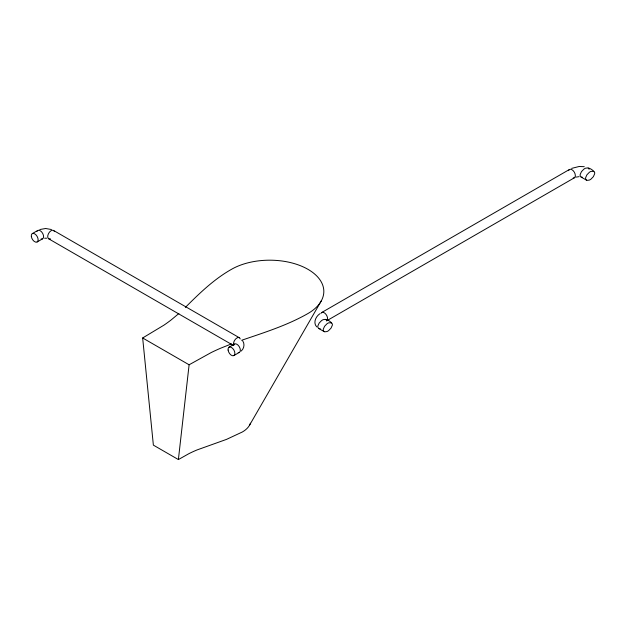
<?xml version="1.0" encoding="UTF-8"?>
<svg xmlns="http://www.w3.org/2000/svg" width="626" height="626" viewBox="0 0 626 626"><rect width="100%" height="100%" fill="white"/><g stroke="black" fill="none" stroke-linecap="round" stroke-linejoin="round"><path stroke-width="0.94" d="M178.864 313.516L171.266 319.839A188.356 108.744 0 0 1 163.926 325.168L142.658 337.97L153.37 445.125L178.387 459.57L189.107 364.786L211.275 352.508A188.356 108.744 0 0 1 220.508 348.267L231.464 343.885M249.555 425.171L321.271 300.903M241.198 351.045C244.117 348.588 244.938 343.971 242.677 340.81M185.359 307.405C199.467 293.304 213.967 279.219 231.464 269.337A54.102 31.237 0 0 1 307.976 269.337A54.102 31.237 0 0 1 307.976 313.516C287.17 325.418 264.172 332.57 241.605 340.286M319.925 313.704C315.817 316.38 312.82 322.766 316.701 326.882M178.387 459.57L188.849 453.693A102.069 58.93 0 0 1 197.151 449.898L226.542 439.374L242.395 431.963A29.132 16.816 0 0 0 250.416 423.192M32.302 233.6L37.763 230.446M37.13 241.972L42.599 238.811M229.046 347.195L234.515 344.042M233.881 355.56L239.343 352.407M321.756 312.491L569.511 169.45M574.347 177.815L326.584 320.856A4.828 2.786 60 0 0 326.044 314.455A4.828 2.786 60 0 0 320.997 313.383M571.624 168.394L579.12 166.5L584.261 166.68M39.814 229.531L45.643 228.498L51.473 229.531M575.818 177.135L579.12 176.649M582.587 177.291L581.147 177.103L580.2 175.883A3.654 2.105 -60 0 1 580.2 174.451L581.46 171.649L583.855 169.176A8.553 4.938 -60 0 1 585.506 168.222C588.823 166.946 592.908 169.834 594.622 172.432A3.654 2.105 -60 0 1 594.622 173.864L593.37 176.665L590.975 179.138A8.553 4.938 -60 0 1 589.316 180.092L586.922 180.382L581.147 177.103M320.262 328.744L318.814 328.564L317.875 327.335A3.654 2.105 -60 0 1 317.875 325.903L319.127 323.102L321.521 320.637A8.553 4.938 -60 0 1 323.18 319.675C326.49 318.399 330.575 321.287 332.296 323.885A3.654 2.105 -60 0 1 332.296 325.324L331.037 328.118L328.642 330.591A8.553 4.938 -60 0 1 326.983 331.545L324.597 331.835L318.814 328.564M44.618 238.216L46.676 238.216M53.523 230.446L239.343 337.727M48.695 238.811L232.825 345.122M142.658 337.97L189.107 364.786M593.957 171.375L590.975 171.375A8.553 4.938 -60 0 0 589.316 172.338L586.922 174.803L585.67 177.604A3.654 2.105 -60 0 0 585.67 179.036L586.335 180.092M588.213 168.05L589.16 169.278M331.631 322.828L328.642 322.836A8.553 4.938 -60 0 0 326.983 323.791L324.597 326.256L323.337 329.057A3.654 2.105 -60 0 0 323.337 330.489L324.002 331.545M325.888 319.503L326.827 320.731M568.643 170.648A4.828 2.786 60 0 1 574.222 172.033A4.828 2.786 60 0 1 573.189 178.027M37.004 231.346A4.828 2.786 60 0 1 42.709 233.443A4.828 2.786 60 0 1 41.12 238.968M50.487 238.866A4.828 2.786 -60 0 1 48.476 233.647A4.828 2.786 -60 0 1 54.29 231.346M233.756 345.2A4.828 2.786 -60 0 1 235.83 338.815A4.828 2.786 -60 0 1 240.212 338.932M233.647 345.239A4.828 2.786 60 0 1 239.226 346.624A4.828 2.786 60 0 1 238.185 352.618M31.339 236.464A4.828 2.786 60 0 0 36.871 242.09A4.828 2.786 60 0 0 35.932 234.805A4.828 2.786 60 0 0 31.339 236.464M228.091 350.051A4.828 2.786 60 0 0 233.615 355.685A4.828 2.786 60 0 0 232.684 348.4A4.828 2.786 60 0 0 228.091 350.051"/></g></svg>
